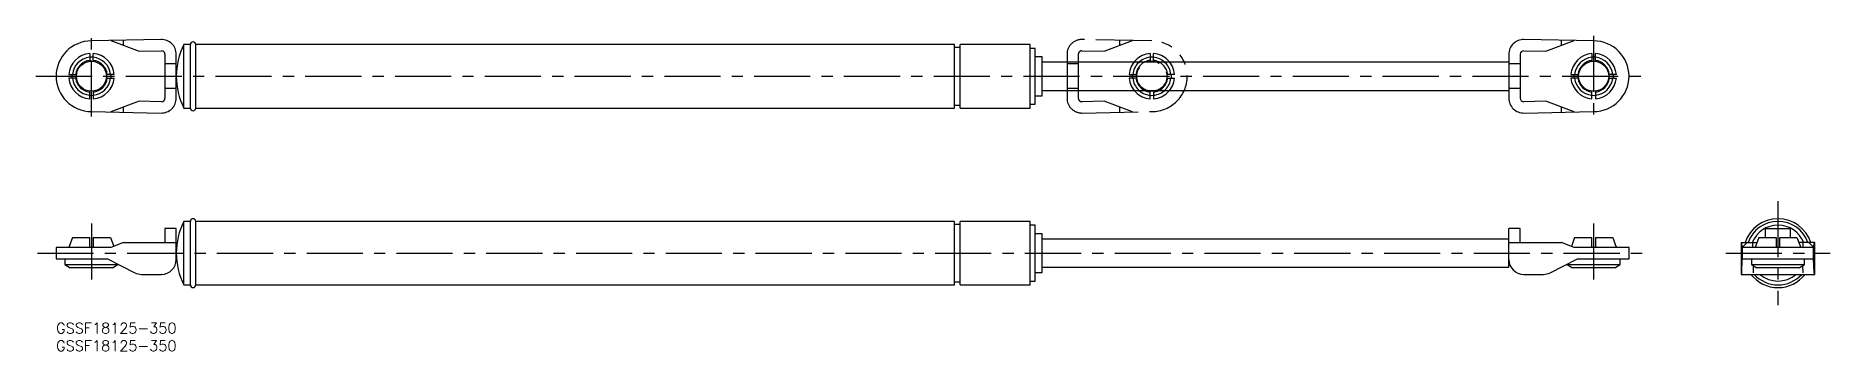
# Model space of a CAD drawing. Extents: x -6 to 502, y -8 to 81.
import ezdxf

# ---------------------------------------------------------------- set-up
doc = ezdxf.new("R2010")
doc.units = 0
doc.header["$LTSCALE"] = 0.5
doc.linetypes.add('CENTER', pattern=[50.8, 31.75, -6.35, 6.35, -6.35])
doc.linetypes.add('PHANTOM', pattern=[63.5, 31.75, -6.35, 6.35, -6.35, 6.35, -6.35])
for name, color, linetype in [('MSM_CENTER', 1, 'CENTER'), ('MSM_CONTINUOUS', 7, 'CONTINUOUS'), ('MSM_IMAGINARY', 6, 'PHANTOM'), ('MSM_PART_NUMBER', 7, 'CONTINUOUS')]:
    doc.layers.add(name, color=color, linetype=linetype)
doc.styles.get("Standard").update_dxf_attribs({"font": 'txt.shx', "height": 3, "bigfont": 'bigfont.shx'})

msp = doc.modelspace()

# ---------------------------------------------------------------- linework, layer by layer
at = {"layer": 'MSM_CENTER'}
for p, q in [((10, 58.4), (10, 81.28)), ((435, 81.28), (435, 58.4)), ((-5.72, 69.84), (449.86, 69.84)), ((487.15, 34.5), (487.15, 5)), ((10, 28.15), (10, 11.55)), ((435, 28.15), (435, 11.55)), ((-5.29, 19.75), (450.72, 19.75)), ((472.4, 19.75), (501.9, 19.75))]:
    msp.add_line(p, q, dxfattribs=at)
at = {"layer": 'MSM_CONTINUOUS'}
for p, q in [((9.5, 76.26), (9.5, 74.06)), ((29.71, 80.25), (10, 79.84)), ((10.5, 74.06), (10.5, 76.26)), ((15.5, 79.95), (23.5, 76.92)), ((19.09, 78.59), (19.09, 80.03)), ((23.5, 76.92), (29.78, 77.05)), ((38, 78.84), (36.14, 78.84)), ((36.14, 60.84), (36.14, 78.84)), ((38, 60.84), (38, 78.84)), ((254.2, 78.84), (39.5, 78.84)), ((39.5, 60.84), (39.5, 78.84)), ((254.2, 60.84), (254.2, 78.84)), ((255.8, 77.99), (254.2, 77.99)), ((275.6, 78.84), (255.8, 78.84)), ((255.8, 60.84), (255.8, 78.84)), ((275.6, 60.84), (275.6, 78.84)), ((277, 77.74), (275.6, 77.74)), ((277, 61.94), (277, 77.74)), ((415.22, 77.05), (421.5, 76.92)), ((435, 79.84), (415.29, 80.25)), ((421.5, 76.92), (429.5, 79.95)), ((425.91, 78.59), (425.91, 80.03)), ((434.5, 76.26), (434.5, 74.06)), ((435.5, 74.06), (435.5, 76.26)), ((9.5, 75.32), (10, 75.34)), ((10, 75.34), (10.5, 75.32)), ((30.8, 76.05), (30.8, 63.63)), ((34, 73.34), (30.8, 73.34)), ((34, 63.63), (34, 76.05)), ((279, 75.34), (277, 75.34)), ((279, 64.34), (279, 75.34)), ((411, 73.84), (279, 73.84)), ((411, 76.05), (411, 63.63)), ((414.2, 73.34), (411, 73.34)), ((414.2, 76.05), (414.2, 63.63)), ((434.5, 75.32), (435, 75.34)), ((435, 75.34), (435.5, 75.32)), ((3.58, 70.34), (5.78, 70.34)), ((5.78, 69.34), (3.58, 69.34)), ((4.5, 69.84), (4.52, 70.34)), ((4.52, 69.34), (4.5, 69.84)), ((16.42, 70.34), (14.22, 70.34)), ((14.22, 69.34), (16.42, 69.34)), ((15.48, 70.34), (15.5, 69.84)), ((15.48, 70.34), (15.5, 69.84)), ((15.5, 69.84), (15.48, 69.34)), ((15.5, 69.84), (15.48, 69.34)), ((34, 66.34), (30.8, 66.34)), ((414.2, 66.34), (411, 66.34)), ((428.58, 70.34), (430.78, 70.34)), ((430.78, 69.34), (428.58, 69.34)), ((429.5, 69.84), (429.52, 70.34)), ((429.52, 69.34), (429.5, 69.84)), ((441.42, 70.34), (439.22, 70.34)), ((439.22, 69.34), (441.42, 69.34)), ((440.48, 70.34), (440.5, 69.84)), ((440.48, 70.34), (440.5, 69.84)), ((440.5, 69.84), (440.48, 69.34)), ((440.5, 69.84), (440.48, 69.34)), ((9.5, 63.42), (9.5, 65.62)), ((10, 64.34), (9.5, 64.36)), ((10.5, 64.36), (10, 64.34)), ((10.5, 65.62), (10.5, 63.42)), ((23.5, 62.76), (15.5, 59.72)), ((19.09, 59.65), (19.09, 61.09)), ((29.78, 62.63), (23.5, 62.76)), ((254.2, 61.69), (255.8, 61.69)), ((275.6, 61.94), (277, 61.94)), ((277, 64.34), (279, 64.34)), ((279, 65.84), (411, 65.84)), ((421.5, 62.76), (415.22, 62.63)), ((429.5, 59.72), (421.5, 62.76)), ((425.91, 59.65), (425.91, 61.09)), ((434.5, 63.42), (434.5, 65.62)), ((435, 64.34), (434.5, 64.36)), ((435.5, 64.36), (435, 64.34)), ((435.5, 65.62), (435.5, 63.42)), ((10, 59.84), (29.71, 59.43)), ((36.14, 60.84), (38, 60.84)), ((39.5, 60.84), (254.2, 60.84)), ((255.8, 60.84), (275.6, 60.84)), ((415.29, 59.43), (435, 59.84)), ((34, 26.75), (30.8, 26.75)), ((30.8, 26.75), (30.8, 22.75)), ((34, 17.95), (34, 26.75)), ((38, 28.75), (36.14, 28.75)), ((36.14, 10.75), (36.14, 28.75)), ((38, 10.75), (38, 28.75)), ((254.2, 28.75), (39.5, 28.75)), ((39.5, 10.75), (39.5, 28.75)), ((254.2, 10.75), (254.2, 28.75)), ((255.8, 27.9), (254.2, 27.9)), ((275.6, 28.75), (255.8, 28.75)), ((255.8, 10.75), (255.8, 28.75)), ((275.6, 10.75), (275.6, 28.75)), ((277, 27.65), (275.6, 27.65)), ((277, 11.85), (277, 27.65)), ((411, 15.75), (411, 26.75)), ((414.2, 26.75), (411, 26.75)), ((414.2, 22.75), (414.2, 26.75)), ((483.65, 24.15), (483.65, 26.75)), ((483.65, 26.75), (490.65, 26.75)), ((490.65, 24.15), (490.65, 26.75)), ((0, 21.35), (0, 18.15)), ((15.5, 21.35), (0, 21.35)), ((4.62, 24.15), (3.58, 21.35)), ((4.62, 24.15), (9.5, 24.15)), ((9.5, 21.35), (9.5, 24.15)), ((10.5, 24.15), (15.38, 24.15)), ((10.5, 24.15), (10.5, 21.35)), ((15.38, 24.15), (16.3, 21.66)), ((19.09, 22.75), (15.5, 21.35)), ((19.09, 22.75), (34, 22.75)), ((279, 25.25), (277, 25.25)), ((279, 14.25), (279, 25.25)), ((411, 23.75), (279, 23.75)), ((411, 22.75), (425.91, 22.75)), ((429.5, 21.35), (425.91, 22.75)), ((429.62, 24.15), (428.7, 21.66)), ((445, 21.35), (429.5, 21.35)), ((429.62, 24.15), (434.5, 24.15)), ((434.5, 21.35), (434.5, 24.15)), ((435.5, 24.15), (440.38, 24.15)), ((435.5, 24.15), (435.5, 21.35)), ((440.38, 24.15), (441.09, 22.22)), ((441.09, 22.22), (441.42, 21.35)), ((445, 18.15), (445, 21.35)), ((476.73, 22.75), (476.73, 13.75)), ((476.73, 22.75), (476.74, 22.75)), ((476.73, 22.75), (476.73, 13.75)), ((476.73, 22.75), (476.74, 22.75)), ((476.74, 22.75), (476.96, 22.75)), ((476.74, 22.75), (481.25, 22.75)), ((477.03, 21.35), (476.96, 22.75)), ((477.03, 21.35), (476.96, 22.75)), ((478.39, 22.75), (477.03, 21.35)), ((478.39, 22.75), (477.03, 21.35)), ((477.15, 21.35), (477.03, 21.35)), ((497.26, 21.35), (477.03, 21.35)), ((477.15, 18.15), (477.15, 21.35)), ((477.15, 18.15), (477.15, 21.35)), ((478.39, 22.75), (480.07, 22.75)), ((480.07, 21.35), (480.07, 22.75)), ((480.07, 21.35), (480.07, 22.75)), ((481.77, 24.15), (480.73, 21.35)), ((481.77, 24.15), (486.65, 24.15)), ((486.65, 24.15), (486.65, 21.35)), ((487.65, 24.15), (492.52, 24.15)), ((487.65, 21.35), (487.65, 24.15)), ((492.52, 24.15), (493.57, 21.35)), ((497.56, 22.75), (493.04, 22.75)), ((494.23, 21.35), (494.23, 22.75)), ((495.9, 22.75), (497.26, 21.35)), ((497.15, 18.15), (497.15, 21.35)), ((497.26, 21.35), (497.34, 22.75)), ((497.56, 13.75), (497.56, 22.75)), ((497.56, 22.75), (497.56, 22.75)), ((0, 18.15), (14.54, 18.15)), ((2.5, 18.15), (2.5, 16.55)), ((2.5, 16.55), (4, 15.55)), ((2.5, 16.55), (17.5, 16.55)), ((16, 15.55), (4, 15.55)), ((14.54, 18.15), (22.3, 14.21)), ((16, 15.55), (17.5, 16.55)), ((17.5, 16.55), (17.5, 16.65)), ((279, 15.75), (411, 15.75)), ((422.7, 14.21), (430.46, 18.15)), ((427.5, 16.65), (427.5, 16.55)), ((427.5, 16.55), (429, 15.55)), ((427.5, 16.55), (442.5, 16.55)), ((441, 15.55), (429, 15.55)), ((430.46, 18.15), (445, 18.15)), ((441, 15.55), (442.5, 16.55)), ((442.5, 16.55), (442.5, 18.15)), ((476.89, 14.21), (477.05, 18.15)), ((476.89, 14.21), (477.05, 18.15)), ((477.05, 18.15), (477.15, 18.15)), ((477.05, 18.15), (497.24, 18.15)), ((479.65, 18.15), (479.65, 16.55)), ((479.65, 18.15), (479.65, 16.55)), ((479.65, 16.55), (481.15, 15.55)), ((479.65, 16.55), (494.65, 16.55)), ((480.17, 16.2), (480.09, 14.21)), ((480.17, 16.2), (480.09, 14.21)), ((493.15, 15.55), (481.15, 15.55)), ((493.15, 15.55), (494.65, 16.55)), ((494.12, 16.2), (494.2, 14.21)), ((494.65, 16.55), (494.65, 18.15)), ((497.4, 14.21), (497.24, 18.15)), ((24.2, 13.75), (29.71, 13.75)), ((29.8, 13.75), (29.71, 13.75)), ((36.14, 10.75), (38, 10.75)), ((39.5, 10.75), (254.2, 10.75)), ((254.2, 11.6), (255.8, 11.6)), ((255.8, 10.75), (275.6, 10.75)), ((275.6, 11.85), (277, 11.85)), ((277, 14.25), (279, 14.25)), ((415.29, 13.75), (415.2, 13.75)), ((415.29, 13.75), (420.8, 13.75)), ((476.74, 13.75), (476.73, 13.75)), ((476.74, 13.75), (476.73, 13.75)), ((476.74, 13.75), (497.56, 13.75)), ((476.74, 13.75), (476.85, 13.75)), ((476.85, 13.75), (476.86, 13.76)), ((476.85, 13.75), (476.86, 13.76)), ((476.85, 13.75), (476.85, 13.75)), ((476.85, 13.75), (476.85, 13.75)), ((476.85, 13.75), (476.85, 13.75)), ((476.85, 13.75), (476.85, 13.75)), ((476.86, 13.81), (476.87, 13.82)), ((476.86, 13.81), (476.87, 13.82)), ((476.86, 13.79), (476.86, 13.81)), ((476.86, 13.79), (476.86, 13.81)), ((476.86, 13.78), (476.86, 13.79)), ((476.86, 13.78), (476.86, 13.79)), ((476.86, 13.77), (476.86, 13.78)), ((476.86, 13.77), (476.86, 13.78)), ((476.86, 13.76), (476.86, 13.77)), ((476.86, 13.76), (476.86, 13.77)), ((476.86, 13.76), (476.86, 13.76)), ((476.86, 13.76), (476.86, 13.76)), ((476.87, 13.9), (476.88, 13.92)), ((476.87, 13.9), (476.88, 13.92)), ((476.87, 13.88), (476.87, 13.9)), ((476.87, 13.88), (476.87, 13.9)), ((476.87, 13.86), (476.87, 13.88)), ((476.87, 13.86), (476.87, 13.88)), ((476.87, 13.84), (476.87, 13.86)), ((476.87, 13.84), (476.87, 13.86)), ((476.87, 13.82), (476.87, 13.84)), ((476.87, 13.82), (476.87, 13.84)), ((476.88, 14.06), (476.89, 14.1)), ((476.88, 14.06), (476.89, 14.1)), ((476.88, 14.03), (476.88, 14.06)), ((476.88, 14.03), (476.88, 14.06)), ((476.88, 14), (476.88, 14.03)), ((476.88, 14), (476.88, 14.03)), ((476.88, 13.97), (476.88, 14)), ((476.88, 13.97), (476.88, 14)), ((476.88, 13.95), (476.88, 13.97)), ((476.88, 13.95), (476.88, 13.97)), ((476.88, 13.92), (476.88, 13.95)), ((476.88, 13.92), (476.88, 13.95)), ((476.89, 14.17), (476.89, 14.21)), ((476.89, 14.17), (476.89, 14.21)), ((476.89, 14.13), (476.89, 14.17)), ((476.89, 14.13), (476.89, 14.17)), ((476.89, 14.1), (476.89, 14.13)), ((476.89, 14.1), (476.89, 14.13)), ((497.4, 14.21), (497.4, 14.17)), ((497.4, 14.17), (497.41, 14.13)), ((497.41, 14.13), (497.41, 14.1)), ((497.41, 14.1), (497.41, 14.06)), ((497.41, 14.06), (497.41, 14.03)), ((497.41, 14.03), (497.41, 14)), ((497.41, 14), (497.41, 13.97)), ((497.41, 13.97), (497.42, 13.95)), ((497.42, 13.95), (497.42, 13.92)), ((497.42, 13.92), (497.42, 13.9)), ((497.42, 13.9), (497.42, 13.88)), ((497.42, 13.88), (497.42, 13.86)), ((497.42, 13.86), (497.42, 13.84)), ((497.42, 13.84), (497.43, 13.82)), ((497.43, 13.82), (497.43, 13.81)), ((497.43, 13.81), (497.43, 13.79)), ((497.43, 13.79), (497.43, 13.78)), ((497.43, 13.78), (497.43, 13.77)), ((497.43, 13.77), (497.43, 13.76)), ((497.43, 13.76), (497.44, 13.76)), ((497.44, 13.76), (497.44, 13.75)), ((497.44, 13.75), (497.44, 13.75)), ((497.44, 13.75), (497.44, 13.75)), ((497.56, 13.75), (497.56, 13.75))]:
    msp.add_line(p, q, dxfattribs=at)
for centre in [(10, 69.84), (435, 69.84)]:
    msp.add_circle(centre, 4.25, dxfattribs=at)
for centre, radius, start, end in [((10, 69.84), 10, 90, 270), ((10, 69.84), 6.44, 94.4541, 175.5459), ((10, 69.84), 6.44, 4.4541, 85.5459), ((29.8, 76.05), 4.2, 0, 91.1935), ((29.8, 76.05), 1, 0, 91.1935), ((54, 69.84), 20, 153.2563, 206.7437), ((38.75, 78.84), 0.75, 0, 180), ((415.2, 76.05), 4.2, 88.8065, 180), ((415.2, 76.05), 1, 88.8065, 180), ((435, 69.84), 6.44, 94.4541, 175.5459), ((435, 69.84), 10, 270, 90), ((435, 69.84), 6.44, 4.4541, 85.5459), ((10, 69.84), 5.4, 95.3128, 174.6872), ((10, 69.84), 4.5, 96.3794, 173.6206), ((10, 69.84), 5.4, 5.3128, 84.6872), ((10, 69.84), 4.5, 6.3794, 83.6206), ((435, 69.84), 5.4, 95.3128, 174.6872), ((435, 69.84), 4.5, 96.3794, 173.6206), ((435, 69.84), 5.4, 5.3128, 84.6872), ((435, 69.84), 4.5, 6.3794, 83.6206), ((10, 69.84), 6.44, 184.4541, 265.5459), ((10, 69.84), 5.4, 185.3128, 264.6872), ((10, 69.84), 4.5, 186.3794, 263.6206), ((10, 69.84), 5.4, 275.3128, 354.6872), ((10, 69.84), 6.44, 274.4541, 355.5459), ((10, 69.84), 4.5, 276.3794, 353.6206), ((435, 69.84), 6.44, 184.4541, 265.5459), ((435, 69.84), 5.4, 185.3128, 264.6872), ((435, 69.84), 4.5, 186.3794, 263.6206), ((435, 69.84), 5.4, 275.3128, 354.6872), ((435, 69.84), 6.44, 274.4541, 355.5459), ((435, 69.84), 4.5, 276.3794, 353.6206), ((29.8, 63.63), 4.2, 268.8065, 0), ((29.8, 63.63), 1, 268.8065, 0), ((415.2, 63.63), 4.2, 180, 271.1935), ((415.2, 63.63), 1, 180, 271.1935), ((38.75, 60.84), 0.75, 180, 0), ((54, 19.75), 20, 153.2563, 206.7437), ((38.75, 28.75), 0.75, 0, 180), ((487.15, 19.75), 9.75, 17.9202, 162.0798), ((487.15, 19.75), 9, 19.4712, 160.5288), ((487.15, 19.75), 7.9, 22.318, 157.682), ((29.8, 17.95), 4.2, 270, 0), ((415.2, 17.95), 4.2, 180, 270), ((24.2, 17.95), 4.2, 243.0341, 270), ((38.75, 10.75), 0.75, 180, 0), ((420.8, 17.95), 4.2, 270, 296.9659), ((487.15, 19.75), 9.75, 217.9799, 322.0201), ((487.15, 19.75), 9, 221.8103, 318.1897), ((487.15, 19.75), 7.9, 229.4196, 310.5804)]:
    msp.add_arc(centre, radius, start, end, dxfattribs=at)
at = {"layer": 'MSM_IMAGINARY'}
for p, q in [((290.22, 77.05), (296.5, 76.92)), ((310, 79.84), (290.29, 80.25)), ((296.5, 76.92), (304.5, 79.95)), ((300.91, 78.59), (300.91, 80.03)), ((309.5, 76.26), (309.5, 74.06)), ((310.5, 74.06), (310.5, 76.26)), ((286, 76.05), (286, 63.63)), ((289.2, 73.34), (286, 73.34)), ((289.2, 76.05), (289.2, 63.63)), ((309.5, 75.32), (310, 75.34)), ((310, 75.34), (310.5, 75.32)), ((289.2, 66.34), (286, 66.34)), ((303.58, 70.34), (305.78, 70.34)), ((305.78, 69.34), (303.58, 69.34)), ((304.5, 69.84), (304.52, 70.34)), ((304.52, 69.34), (304.5, 69.84)), ((316.42, 70.34), (314.22, 70.34)), ((314.22, 69.34), (316.42, 69.34)), ((315.48, 70.34), (315.5, 69.84)), ((315.48, 70.34), (315.5, 69.84)), ((315.5, 69.84), (315.48, 69.34)), ((315.5, 69.84), (315.48, 69.34)), ((296.5, 62.76), (290.22, 62.63)), ((304.5, 59.72), (296.5, 62.76)), ((300.91, 59.65), (300.91, 61.09)), ((309.5, 63.42), (309.5, 65.62)), ((310, 64.34), (309.5, 64.36)), ((310.5, 64.36), (310, 64.34)), ((310.5, 65.62), (310.5, 63.42)), ((290.29, 59.43), (310, 59.84))]:
    msp.add_line(p, q, dxfattribs=at)
msp.add_circle((310, 69.84), 4.25, dxfattribs=at)
for centre, radius, start, end in [((290.2, 76.05), 4.2, 88.8065, 180), ((290.2, 76.05), 1, 88.8065, 180), ((310, 69.84), 6.44, 94.4541, 175.5459), ((310, 69.84), 10, 270, 90), ((310, 69.84), 6.44, 4.4541, 85.5459), ((310, 69.84), 5.4, 95.3128, 174.6872), ((310, 69.84), 4.5, 96.3794, 173.6206), ((310, 69.84), 5.4, 5.3128, 84.6872), ((310, 69.84), 4.5, 6.3794, 83.6206), ((310, 69.84), 6.44, 184.4541, 265.5459), ((310, 69.84), 5.4, 185.3128, 264.6872), ((310, 69.84), 4.5, 186.3794, 263.6206), ((310, 69.84), 5.4, 275.3128, 354.6872), ((310, 69.84), 6.44, 274.4541, 355.5459), ((310, 69.84), 4.5, 276.3794, 353.6206), ((290.2, 63.63), 4.2, 180, 271.1935), ((290.2, 63.63), 1, 180, 271.1935)]:
    msp.add_arc(centre, radius, start, end, dxfattribs=at)

# ---------------------------------------------------------------- texts
at = {"layer": 'MSM_PART_NUMBER', "char_height": 3, "width": 121.0942, "attachment_point": 1}
for insert in [(0, 0), (0, -5)]:
    msp.add_mtext('{GSSF18125-350}', dxfattribs=dict(at, insert=insert))

doc.saveas('drawing.dxf')
